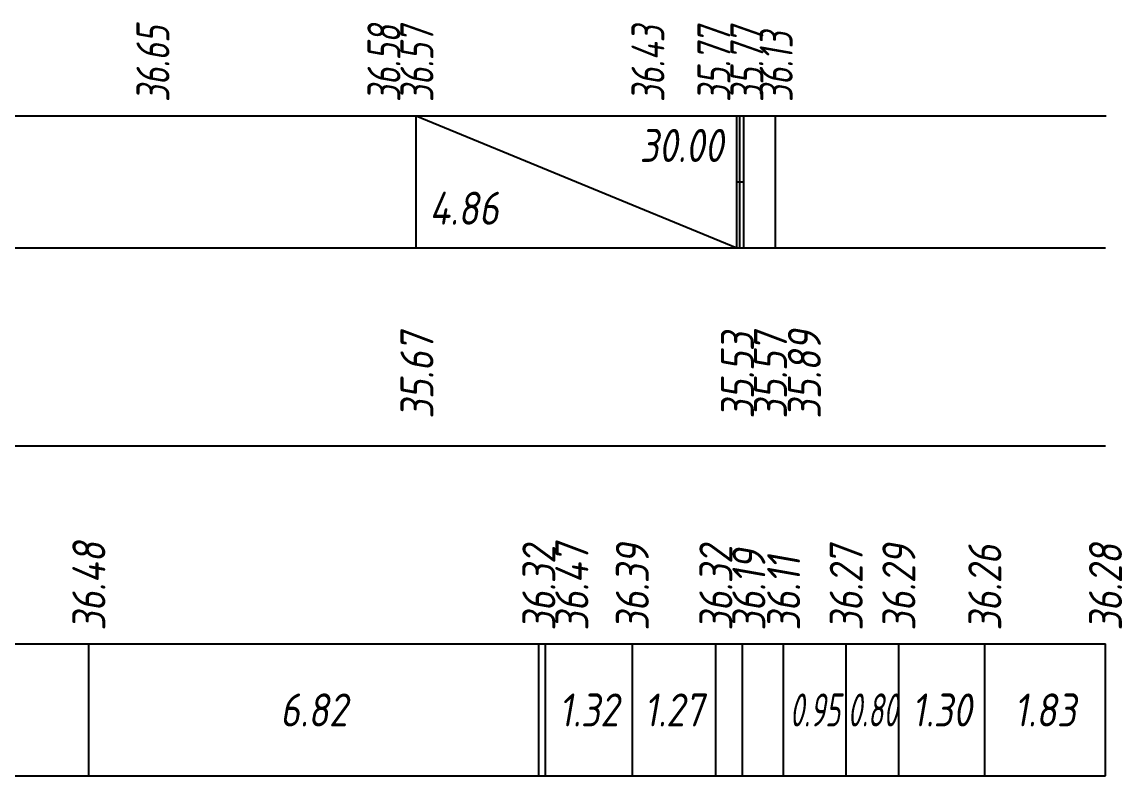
# Model space of a CAD drawing. Extents: x -717 to 1451, y -133302 to 233.
# Drawn here: x -192.4 to -109.1, y -111109.5 to -111052.4 of the extents above; entities that cross this region are included whole.
import ezdxf
from ezdxf.enums import TextEntityAlignment as Align

# ---------------------------------------------------------------- set-up
doc = ezdxf.new("R2010")
doc.units = 0
for name, color, linetype in [('Код_510', 7, 'Continuous'), ('Код_514', 1, 'Continuous'), ('Код_516', 1, 'Continuous'), ('Таблица', 7, 'Continuous')]:
    doc.layers.add(name, color=color, linetype=linetype)
doc.styles.add('М', font='romand.shx', dxfattribs={"width": 0.8, "oblique": 10, "height": 2.5})

msp = doc.modelspace()

# ---------------------------------------------------------------- linework, layer by layer
at = {"layer": 'Код_510'}
for p, q in [((-187.361, -111109.472), (-187.361, -111099.472)), ((-153.273, -111109.472), (-153.273, -111099.472)), ((-152.773, -111109.472), (-152.773, -111099.472)), ((-146.192, -111109.472), (-146.192, -111099.472)), ((-139.866, -111109.472), (-139.866, -111099.472)), ((-137.859, -111109.472), (-137.859, -111099.472)), ((-134.731, -111109.472), (-134.731, -111099.472)), ((-129.993, -111109.472), (-129.993, -111099.472)), ((-126.004, -111109.472), (-126.004, -111099.472)), ((-119.493, -111109.472), (-119.493, -111099.472)), ((-110.352, -111109.472), (-110.352, -111099.472))]:
    msp.add_line(p, q, dxfattribs=at)
at = {"layer": 'Код_516'}
for p, q in [((-162.563, -111069.472), (-162.563, -111059.472)), ((-162.563, -111059.472), (-138.286, -111069.472)), ((-138.286, -111069.472), (-138.286, -111059.472)), ((-138.286, -111069.472), (-138.286, -111059.472)), ((-138.063, -111069.472), (-138.063, -111059.472)), ((-137.76, -111069.472), (-137.76, -111059.472)), ((-135.352, -111069.472), (-135.352, -111059.472)), ((-138.286, -111064.472), (-138.063, -111064.472)), ((-138.063, -111064.472), (-137.76, -111064.472))]:
    msp.add_line(p, q, dxfattribs=at)
at = {"layer": 'Таблица'}
for p, q in [((-306.916, -111059.472), (-110.297, -111059.472)), ((-306.97, -111069.472), (-110.352, -111069.472)), ((-306.97, -111084.472), (-110.352, -111084.472)), ((-306.97, -111099.472), (-110.352, -111099.472)), ((-306.97, -111109.472), (-110.352, -111109.472))]:
    msp.add_line(p, q, dxfattribs=at)

# ---------------------------------------------------------------- texts
at = {"layer": 'Код_510', "style": 'М', "oblique": 10, "width": 0.8}
for s, p in [('36.48', (-187.361, -111098.472)), ('36.32', (-153.273, -111098.472)), ('36.47', (-150.773, -111098.472)), ('36.39', (-146.192, -111098.472)), ('36.32', (-139.866, -111098.472)), ('36.27', (-129.993, -111098.472)), ('36.29', (-126.004, -111098.472)), ('36.28', (-110.352, -111098.472)), ('36.19', (-137.366, -111098.472)), ('36.11', (-134.731, -111098.472)), ('36.26', (-119.493, -111098.472))]:
    msp.add_text(s, height=2.5, rotation=90, dxfattribs=at).set_placement(p, align=Align.MIDDLE_LEFT)
at = {"layer": 'Код_510', "style": 'М', "oblique": 10}
for s, width, p in [('6.82', 0.8, (-170.317, -111104.472)), ('1.32', 0.8, (-149.482, -111104.472)), ('1.27', 0.8, (-143.029, -111104.472)), ('0.95', 0.6, (-132.362, -111104.472)), ('0.80', 0.6, (-127.998, -111104.472)), ('1.30', 0.8, (-122.748, -111104.472)), ('1.83', 0.8, (-114.922, -111104.472))]:
    msp.add_text(s, height=2.5, dxfattribs=dict(at, width=width)).set_placement(p, align=Align.MIDDLE_CENTER)
at = {"layer": 'Код_514', "style": 'М', "oblique": 10, "width": 0.7}
for s, p in [('36.65', (-182.509, -111058.433)), ('36.58', (-165.009, -111058.433)), ('36.57', (-162.509, -111058.433)), ('36.43', (-145.009, -111058.433)), ('35.77', (-140.009, -111058.433)), ('35.77', (-137.509, -111058.433)), ('36.13', (-135.297, -111058.433))]:
    msp.add_text(s, height=2.5, rotation=90, dxfattribs=at).set_placement(p, align=Align.MIDDLE_LEFT)
at = {"layer": 'Код_516', "style": 'М', "oblique": 10, "width": 0.8}
msp.add_text('30.00', height=2.5, dxfattribs=at).set_placement((-139.286, -111060.472), align=Align.TOP_RIGHT)
msp.add_text('4.86', height=2.5, dxfattribs=at).set_placement((-161.563, -111068.472), align=Align.BOTTOM_LEFT)
for s, p in [('35.67', (-162.509, -111082.422)), ('35.53', (-138.231, -111082.422)), ('35.57', (-135.731, -111082.422)), ('35.89', (-133.16, -111082.422))]:
    msp.add_text(s, height=2.5, rotation=90, dxfattribs=at).set_placement(p, align=Align.MIDDLE_LEFT)

doc.saveas('drawing.dxf')
